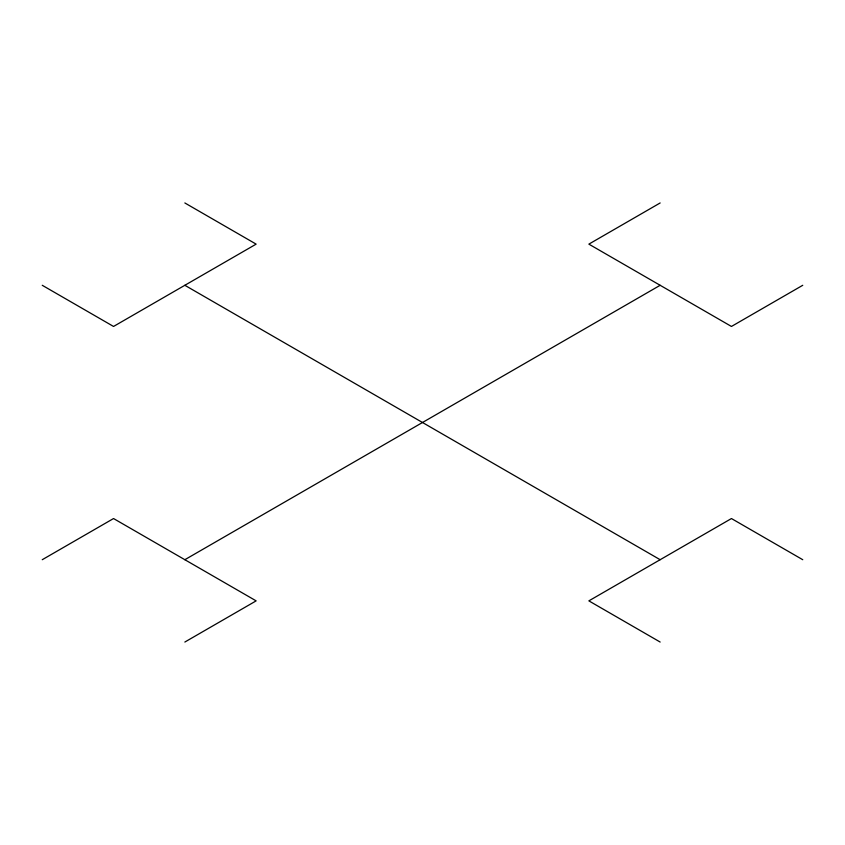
<?xml version="1.0" encoding="UTF-8"?>
<svg xmlns="http://www.w3.org/2000/svg" width="845" height="845" viewBox="0 0 845 845"><rect width="100%" height="100%" fill="white"/><g stroke="black" fill="none" stroke-linecap="round" stroke-linejoin="round"><path stroke-width="1.27" d="M42.25 559.707L113.547 518.545L256.141 600.869L184.844 642.042M660.156 202.958L588.859 244.131L731.453 326.455L802.75 285.293M184.844 559.707L660.156 285.293M184.844 202.958L256.141 244.131L113.547 326.455L42.25 285.293M802.75 559.707L731.453 518.545L588.859 600.869L660.156 642.042M184.844 285.293L660.156 559.707"/></g></svg>
